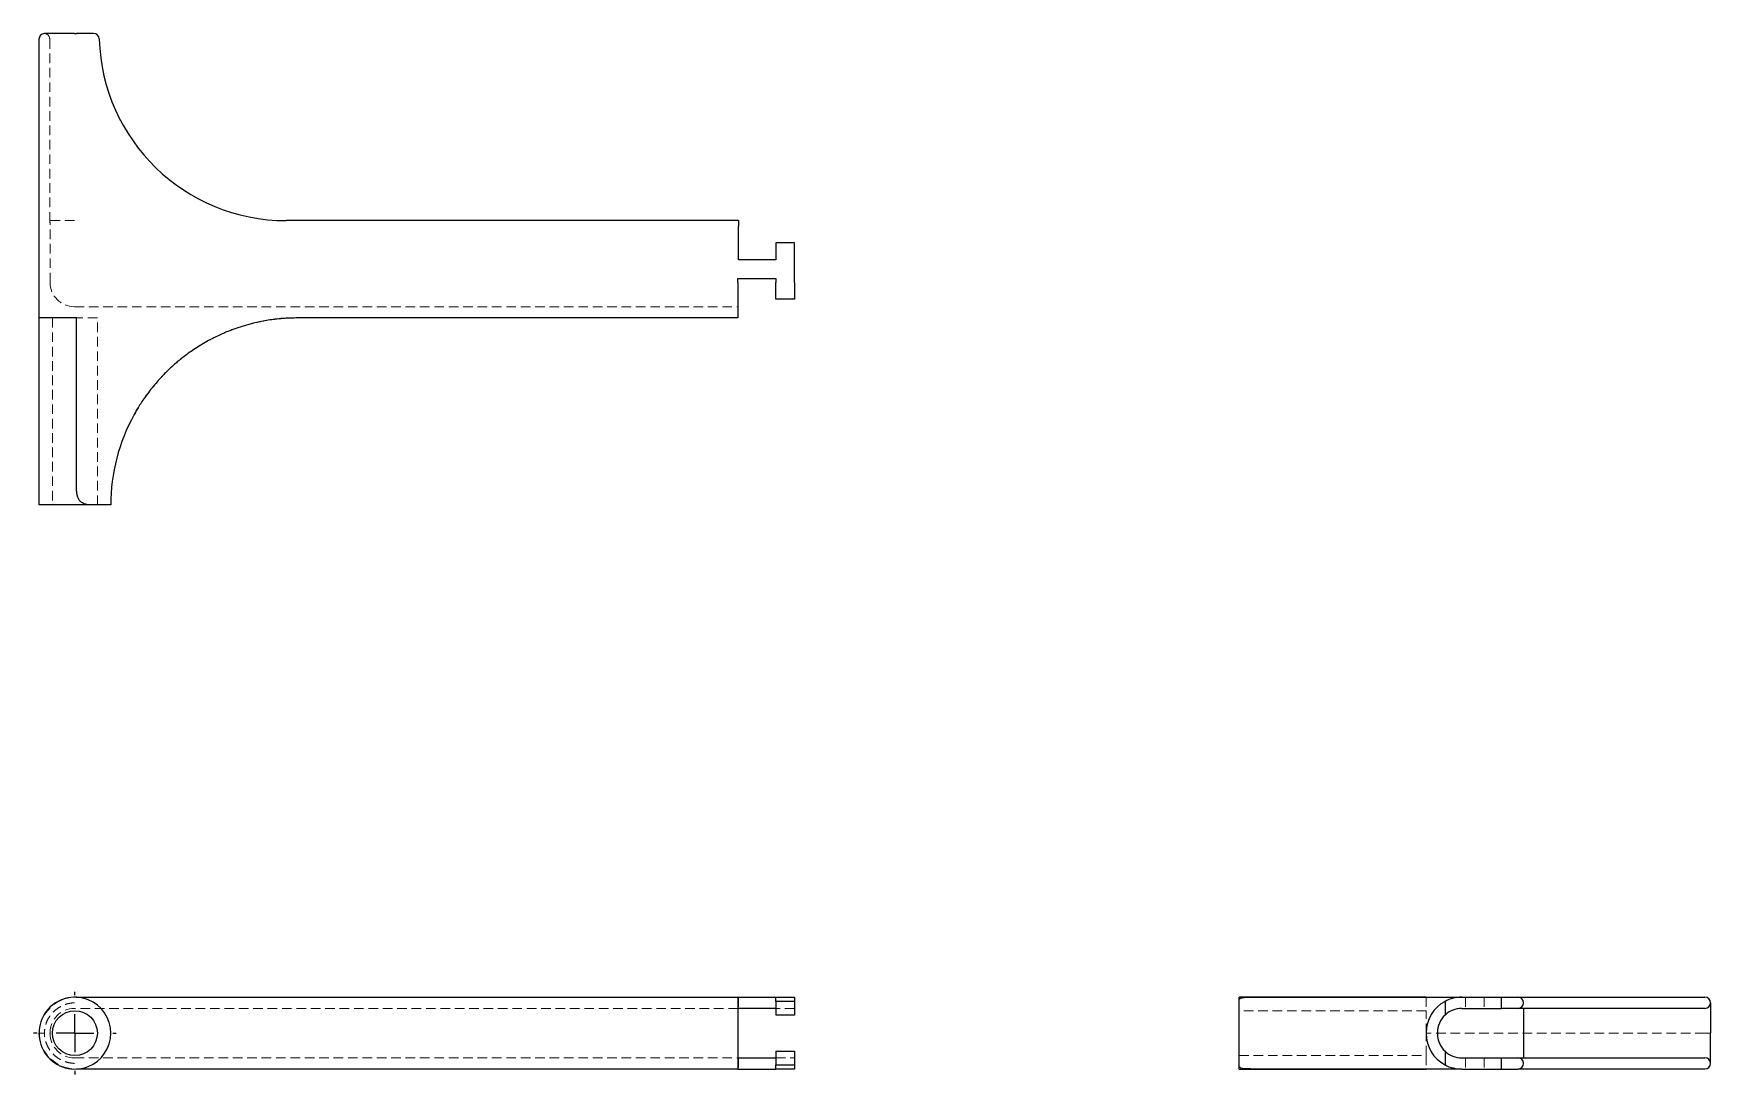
# Model space of a CAD drawing. Header units: millimetres. Extents: x 32 to 254, y 52 to 189.
import ezdxf

# ---------------------------------------------------------------- set-up
doc = ezdxf.new("R2010")
doc.units = ezdxf.units.MM
doc.linetypes.add('HIDDEN', pattern=[1.905, 1.27, -0.635])
doc.layers.add('10', color=7, linetype='Continuous')

# ---------------------------------------------------------------- blocks, each defined once
blk = doc.blocks.new('SW_CENTERMARKSYMBOL_0')
at = {"layer": '10', "color": 0}
for p, q in [((0, 5), (0, 5.47)), ((0, 0), (0, 2.5)), ((-5, 0), (-5.47, 0)), ((0, 0), (-2.5, 0)), ((0, 0), (0, -2.5)), ((0, 0), (2.5, 0)), ((5, 0), (5.47, 0)), ((0, -5), (0, -5.47))]:
    blk.add_line(p, q, dxfattribs=at)

msp = doc.modelspace()

# ---------------------------------------------------------------- linework, layer by layer
at = {"color": 7, "linetype": 'Continuous', "lineweight": 25}
for p, q in [((40.27, 189.2), (37.99, 189.2)), ((33.04, 188.46), (33.04, 151.59)), ((125.58, 164.46), (65.75, 164.46)), ((125.58, 164.46), (125.58, 163.72)), ((125.58, 159.26), (125.58, 163.72)), ((130.53, 161.51), (130.53, 159.26)), ((133, 161.51), (130.53, 161.51)), ((133, 156.29), (133, 161.51)), ((130.53, 159.26), (125.58, 159.26)), ((125.53, 156.29), (125.53, 156.79)), ((125.53, 156.79), (130.53, 156.79)), ((125.53, 156.29), (125.53, 151.59)), ((130.53, 156.79), (130.53, 156.29)), ((130.53, 154.09), (130.53, 156.29)), ((133, 156.29), (133, 154.09)), ((133, 154.09), (130.53, 154.09)), ((33.04, 151.59), (33.04, 126.85)), ((37.99, 151.59), (33.04, 151.59)), ((37.99, 129.75), (37.99, 151.59)), ((125.53, 151.59), (67.29, 151.59)), ((39.56, 126.85), (33.04, 126.85)), ((42.55, 126.85), (39.56, 126.85)), ((39.46, 61.46), (39.46, 61.46)), ((67.29, 61.75), (125.53, 61.75)), ((125.53, 61.75), (125.53, 57.05)), ((125.53, 61.75), (130.53, 61.75)), ((130.53, 60.27), (125.53, 60.27)), ((130.53, 61.2), (130.53, 61.75)), ((130.53, 61.75), (133, 61.75)), ((130.53, 61.2), (130.53, 59.39)), ((133, 61.2), (130.53, 61.2)), ((133, 61.75), (133, 61.2)), ((133, 61.2), (133, 59.39)), ((216.59, 61.76), (191.85, 61.76)), ((191.85, 61.42), (191.85, 61.76)), ((191.85, 52.59), (191.85, 61.42)), ((219.09, 61.2), (219.09, 59.39)), ((221.29, 61.75), (226.51, 61.75)), ((221.29, 60.27), (226.51, 60.27)), ((226.51, 61.75), (226.51, 60.27)), ((226.51, 61.75), (228.72, 61.75)), ((228.72, 60.27), (226.51, 60.27)), ((228.72, 61.75), (253.46, 61.75)), ((253.46, 60.27), (228.72, 60.27)), ((133, 59.39), (130.53, 59.39)), ((125.53, 57.05), (125.53, 56.95)), ((125.53, 56.95), (125.53, 52.25)), ((216.59, 57.05), (216.59, 56.95)), ((218.08, 57.05), (218.08, 56.95)), ((229.46, 57.03), (229.46, 56.98)), ((125.53, 53.74), (130.53, 53.74)), ((130.53, 54.61), (133, 54.61)), ((130.53, 54.61), (130.53, 52.8)), ((133, 54.61), (133, 52.8)), ((219.09, 54.61), (219.09, 52.8)), ((221.29, 53.74), (226.51, 53.74)), ((226.51, 53.74), (226.51, 52.25)), ((226.51, 53.74), (228.72, 53.74)), ((228.72, 53.74), (253.46, 53.74)), ((125.53, 52.25), (67.29, 52.25)), ((125.53, 52.25), (130.53, 52.25)), ((130.53, 52.8), (133, 52.8)), ((130.53, 52.25), (130.53, 52.8)), ((133, 52.25), (130.53, 52.25)), ((133, 52.8), (133, 52.25)), ((191.85, 52.25), (191.85, 52.59)), ((191.85, 52.25), (216.59, 52.25)), ((221.29, 52.25), (226.51, 52.25)), ((226.51, 52.25), (228.72, 52.25)), ((253.46, 52.25), (228.72, 52.25))]:
    msp.add_line(p, q, dxfattribs=at)
at = {"color": 7, "linetype": 'HIDDEN', "lineweight": 18}
for p, q in [((34.47, 188.46), (34.47, 164.46)), ((34.47, 164.46), (34.47, 164.46)), ((34.52, 156.29), (34.52, 163.9)), ((34.83, 151.59), (34.83, 126.85)), ((37.74, 153.08), (125.53, 153.08)), ((40.77, 151.59), (37.99, 151.59)), ((40.77, 126.85), (40.77, 151.59)), ((125.53, 60.27), (37.74, 60.27)), ((125.58, 61.75), (125.58, 60.27)), ((133, 60.27), (130.53, 60.27)), ((216.59, 59.97), (191.85, 59.97)), ((216.59, 61.75), (216.59, 59.97)), ((216.59, 57), (216.59, 59.97)), ((221.79, 61.75), (221.79, 60.27)), ((224.26, 61.75), (224.26, 60.27)), ((34.52, 57.05), (34.52, 56.95)), ((216.59, 54.03), (216.59, 57)), ((253.46, 57), (216.59, 57)), ((37.74, 53.74), (125.53, 53.74)), ((125.58, 53.74), (125.58, 52.25)), ((130.53, 53.74), (133, 53.74)), ((191.85, 54.03), (216.59, 54.03)), ((216.59, 54.03), (216.59, 52.25)), ((221.79, 53.74), (221.79, 52.25)), ((224.26, 53.74), (224.26, 52.25))]:
    msp.add_line(p, q, dxfattribs=at)
at = {"color": 7, "linetype": 'Continuous', "lineweight": 25}
msp.add_circle((37.8, 57), 2.97, dxfattribs=at)
at = {"color": 7, "linetype": 'HIDDEN', "lineweight": 18}
for centre, radius, start, end in [((33.73, 188.46), 0.742, 0, 90), ((31.31, 163.9), 3.21, 0.0001, 10.0628), ((37.74, 156.29), 3.22, 180, 270), ((37.99, 56.81), 4.95, 90, 177.7076), ((37.74, 57.05), 3.22, 90, 180), ((38.07, 58.06), 3.67, 67.833, 85.7624), ((37.99, 57.2), 4.95, 182.2924, 270), ((37.74, 57), 3.27, 179.5593, 180.4407), ((37.74, 56.95), 3.22, 180, 270)]:
    msp.add_arc(centre, radius, start, end, dxfattribs=at)
at = {"color": 7, "linetype": 'Continuous', "lineweight": 25}
for centre, radius, start, end in [((40.27, 188.46), 0.742, 1.669, 90), ((65.75, 189.2), 24.74, 181.669, 270), ((67.29, 126.85), 24.74, 151.0456, 180), ((37.8, 57), 4.75, 68.2173, 291.7827), ((37.8, 57), 4.75, 291.7827, 68.2173), ((221.29, 57.05), 4.7, 117.9877, 180), ((221.29, 57.05), 4.7, 90, 117.9877), ((221.29, 57.05), 3.22, 90, 133.3043), ((228.72, 61.01), 0.742, 270, 90), ((253.46, 61.01), 0.742, 270, 90), ((221.29, 57.05), 3.22, 133.3043, 180), ((221.29, 56.95), 4.7, 180, 242.0123), ((221.29, 56.95), 3.22, 180, 226.6957), ((221.29, 56.95), 3.22, 226.6957, 270), ((228.72, 53), 0.742, 270, 90), ((253.46, 53), 0.742, 270, 90), ((221.29, 56.95), 4.7, 242.0123, 270)]:
    msp.add_arc(centre, radius, start, end, dxfattribs=at)
for points, knots in [([(33.76, 189.2), (33.66, 189.2), (33.57, 189.18), (33.4, 189.1), (33.32, 189.04), (33.12, 188.84), (33.04, 188.65), (33.04, 188.46)], [0, 0, 0, 0, 0.25, 0.25, 0.5, 0.5, 1, 1, 1, 1]), ([(37.74, 189.2), (37.48, 189.2), (37.22, 189.2), (36.72, 189.2), (36.47, 189.2), (35.99, 189.2), (35.76, 189.2), (35.34, 189.2), (35.13, 189.2), (34.77, 189.2), (34.6, 189.2), (34.31, 189.2), (34.19, 189.2), (33.98, 189.2), (33.91, 189.2), (33.8, 189.2), (33.76, 189.2), (33.76, 189.2)], [0, 0, 0, 0, 0.125, 0.125, 0.25, 0.25, 0.375, 0.375, 0.5, 0.5, 0.625, 0.625, 0.75, 0.75, 0.875, 0.875, 1, 1, 1, 1]), ([(67.29, 151.59), (66.62, 151.58), (65.3, 151.55), (63.4, 151.31), (61.98, 151.03), (60.98, 150.78), (60.38, 150.61), (59.8, 150.43), (59.23, 150.24), (58.69, 150.05), (58.17, 149.85), (57.66, 149.64), (56.68, 149.21), (55.28, 148.51), (53.58, 147.48), (52.38, 146.61), (51.58, 145.97), (51.11, 145.57), (50.67, 145.18), (50.25, 144.79), (49.86, 144.41), (49.5, 144.04), (49.16, 143.68), (48.71, 143.19), (48.17, 142.56), (47.58, 141.81), (47.04, 141.08), (46.57, 140.38), (46.16, 139.73), (45.86, 139.22), (45.7, 138.92), (45.65, 138.83)], [0, 0, 0, 0, 0.0770346, 0.1496212, 0.2177592, 0.2421682, 0.2659513, 0.2891084, 0.3116395, 0.3335447, 0.3548239, 0.3754772, 0.3955044, 0.4772977, 0.5527025, 0.6217179, 0.6459554, 0.6692937, 0.691733, 0.7132731, 0.7339142, 0.7536561, 0.7724989, 0.7904426, 0.8294744, 0.8660892, 0.9002868, 0.9320674, 0.9614307, 0.988377, 1, 1, 1, 1]), ([(39.56, 126.85), (39.52, 126.86), (39.45, 126.88), (39.31, 126.92), (39.06, 127), (38.78, 127.12), (38.53, 127.31), (38.32, 127.54), (38.16, 127.9), (38.06, 128.36), (38.01, 128.81), (37.99, 129.27), (37.99, 129.58), (37.99, 129.75)], [0, 0, 0, 0, 0.0339387, 0.0630858, 0.1261285, 0.2513435, 0.3143451, 0.3767254, 0.5013182, 0.6257467, 0.7505502, 0.8665854, 1, 1, 1, 1]), ([(37.99, 61.75), (38.08, 61.75), (38.21, 61.75), (38.56, 61.75), (38.77, 61.75), (39.28, 61.75), (39.57, 61.75), (40.24, 61.75), (40.62, 61.75), (41.43, 61.75), (41.88, 61.75), (42.85, 61.75), (43.36, 61.75), (45, 61.75), (46.22, 61.75), (47.89, 61.75), (48.23, 61.75), (48.94, 61.75), (49.29, 61.75), (50.38, 61.75), (51.13, 61.75), (53.42, 61.75), (55.03, 61.75), (57.14, 61.75), (57.57, 61.75), (58.43, 61.75), (58.86, 61.75), (60.16, 61.75), (61.04, 61.75), (63.68, 61.75), (65.47, 61.75), (67.29, 61.75)], [0, 0, 0, 0, 0.0625, 0.0625, 0.125, 0.125, 0.1875, 0.1875, 0.25, 0.25, 0.3125, 0.3125, 0.375, 0.375, 0.5, 0.5, 0.53125, 0.53125, 0.5625, 0.5625, 0.625, 0.625, 0.75, 0.75, 0.78125, 0.78125, 0.8125, 0.8125, 0.875, 0.875, 1, 1, 1, 1]), ([(191.85, 61.42), (191.86, 61.43), (191.88, 61.46), (191.92, 61.51), (192, 61.59), (192.12, 61.66), (192.31, 61.7), (192.54, 61.73), (192.9, 61.75), (193.36, 61.75), (193.81, 61.75), (194.27, 61.75), (194.58, 61.75), (194.75, 61.75)], [0, 0, 0, 0, 0.0339387, 0.0630858, 0.1261285, 0.2513435, 0.3143451, 0.3767254, 0.5013182, 0.6257467, 0.7505502, 0.8665854, 1, 1, 1, 1]), ([(194.75, 61.75), (195.65, 61.75), (196.55, 61.75), (198.34, 61.75), (199.22, 61.75), (200.96, 61.75), (201.82, 61.75), (203.51, 61.75), (204.34, 61.75), (205.96, 61.75), (206.75, 61.75), (208.29, 61.75), (209.03, 61.75), (211.17, 61.75), (212.49, 61.75), (214, 61.75), (214.3, 61.75), (214.87, 61.75), (215.15, 61.75), (215.97, 61.75), (216.47, 61.75), (217.88, 61.75), (218.68, 61.75), (219.49, 61.75), (219.65, 61.75), (219.93, 61.75), (220.06, 61.75), (220.43, 61.75), (220.64, 61.75), (221.13, 61.75), (221.29, 61.75), (221.29, 61.75)], [0, 0, 0, 0, 0.0625, 0.0625, 0.125, 0.125, 0.1875, 0.1875, 0.25, 0.25, 0.3125, 0.3125, 0.375, 0.375, 0.5, 0.5, 0.53125, 0.53125, 0.5625, 0.5625, 0.625, 0.625, 0.75, 0.75, 0.78125, 0.78125, 0.8125, 0.8125, 0.875, 0.875, 1, 1, 1, 1]), ([(229.46, 60.27), (229.46, 60.27), (229.46, 60.19), (229.46, 59.86), (229.46, 59.62), (229.46, 59.02), (229.46, 58.66), (229.46, 57.88), (229.46, 57.45), (229.46, 57.03)], [0, 0, 0, 0, 0.25, 0.25, 0.5, 0.5, 0.75, 0.75, 1, 1, 1, 1]), ([(254.2, 61.01), (254.2, 61), (254.2, 60.97), (254.2, 60.86), (254.2, 60.78), (254.2, 60.57), (254.2, 60.44), (254.2, 60.15), (254.2, 59.98), (254.2, 59.62), (254.2, 59.42), (254.2, 58.99), (254.2, 58.76), (254.2, 58.28), (254.2, 58.04), (254.2, 57.53), (254.2, 57.27), (254.2, 57)], [0, 0, 0, 0, 0.125, 0.125, 0.25, 0.25, 0.375, 0.375, 0.5, 0.5, 0.625, 0.625, 0.75, 0.75, 0.875, 0.875, 1, 1, 1, 1]), ([(229.46, 56.98), (229.46, 56.55), (229.46, 56.13), (229.46, 55.34), (229.46, 54.99), (229.46, 54.39), (229.46, 54.15), (229.46, 53.82), (229.46, 53.74), (229.46, 53.74)], [0, 0, 0, 0, 0.25, 0.25, 0.5, 0.5, 0.75, 0.75, 1, 1, 1, 1]), ([(254.2, 53), (254.2, 53.01), (254.2, 53.04), (254.2, 53.15), (254.2, 53.23), (254.2, 53.44), (254.2, 53.56), (254.2, 53.85), (254.2, 54.02), (254.2, 54.39), (254.2, 54.59), (254.2, 55.02), (254.2, 55.25), (254.2, 55.73), (254.2, 55.97), (254.2, 56.48), (254.2, 56.74), (254.2, 57)], [0, 0, 0, 0, 0.125, 0.125, 0.25, 0.25, 0.375, 0.375, 0.5, 0.5, 0.625, 0.625, 0.75, 0.75, 0.875, 0.875, 1, 1, 1, 1]), ([(67.29, 52.25), (65.47, 52.25), (63.68, 52.25), (61.04, 52.25), (60.16, 52.25), (58.86, 52.25), (58.43, 52.25), (57.57, 52.25), (57.14, 52.25), (55.03, 52.25), (53.42, 52.25), (51.13, 52.25), (50.38, 52.25), (49.29, 52.25), (48.94, 52.25), (48.23, 52.25), (47.89, 52.25), (46.22, 52.25), (45, 52.25), (43.36, 52.25), (42.85, 52.25), (41.88, 52.25), (41.43, 52.25), (40.62, 52.25), (40.24, 52.25), (39.57, 52.25), (39.28, 52.25), (38.77, 52.25), (38.56, 52.25), (38.21, 52.25), (38.08, 52.25), (37.99, 52.25)], [0, 0, 0, 0, 0.125, 0.125, 0.1875, 0.1875, 0.21875, 0.21875, 0.25, 0.25, 0.375, 0.375, 0.4375, 0.4375, 0.46875, 0.46875, 0.5, 0.5, 0.625, 0.625, 0.6875, 0.6875, 0.75, 0.75, 0.8125, 0.8125, 0.875, 0.875, 0.9375, 0.9375, 1, 1, 1, 1]), ([(194.75, 52.25), (194.64, 52.25), (194.42, 52.25), (194.11, 52.25), (193.76, 52.25), (193.36, 52.26), (192.9, 52.26), (192.54, 52.28), (192.31, 52.31), (192.12, 52.35), (192, 52.42), (191.92, 52.5), (191.88, 52.55), (191.86, 52.57), (191.85, 52.59)], [0, 0, 0, 0, 0.090908, 0.174068, 0.249533, 0.374374, 0.498838, 0.623468, 0.685867, 0.748888, 0.874142, 0.937246, 0.96627, 1, 1, 1, 1]), ([(221.29, 52.25), (221.29, 52.25), (221.13, 52.25), (220.64, 52.25), (220.43, 52.25), (220.06, 52.25), (219.93, 52.25), (219.65, 52.25), (219.49, 52.25), (218.68, 52.25), (217.88, 52.25), (216.47, 52.25), (215.97, 52.25), (215.15, 52.25), (214.87, 52.25), (214.3, 52.25), (214, 52.25), (212.49, 52.25), (211.17, 52.25), (209.03, 52.25), (208.29, 52.25), (206.75, 52.25), (205.96, 52.25), (204.34, 52.25), (203.51, 52.25), (201.82, 52.25), (200.96, 52.25), (199.22, 52.25), (198.34, 52.25), (196.55, 52.25), (195.65, 52.25), (194.75, 52.25)], [0, 0, 0, 0, 0.125, 0.125, 0.1875, 0.1875, 0.21875, 0.21875, 0.25, 0.25, 0.375, 0.375, 0.4375, 0.4375, 0.46875, 0.46875, 0.5, 0.5, 0.625, 0.625, 0.6875, 0.6875, 0.75, 0.75, 0.8125, 0.8125, 0.875, 0.875, 0.9375, 0.9375, 1, 1, 1, 1])]:
    msp.add_open_spline(points, degree=3, knots=knots, dxfattribs=at)
msp.add_open_spline([(37.74, 189.2), (37.82, 189.2), (37.9, 189.2), (37.99, 189.2)], degree=3, dxfattribs=at)
at = {"color": 7, "linetype": 'HIDDEN', "lineweight": 18}
for points, knots in [([(37.74, 164.46), (37.31, 164.46), (36.89, 164.46), (36.1, 164.46), (35.74, 164.46), (35.14, 164.46), (34.89, 164.46), (34.56, 164.46), (34.48, 164.46), (34.47, 164.46)], [0, 0, 0, 0, 0.25, 0.25, 0.5, 0.5, 0.75, 0.75, 1, 1, 1, 1]), ([(45.65, 138.83), (45.69, 138.91), (45.93, 139.36), (46.44, 140.19), (47.01, 141.03), (47.44, 141.62), (47.69, 141.95), (47.95, 142.28), (48.23, 142.62), (48.52, 142.96), (49.06, 143.58), (49.94, 144.51), (51.3, 145.77), (53, 147.09), (54.81, 148.25), (56.64, 149.21), (58.42, 149.98), (60.39, 150.64), (62.54, 151.16), (64.86, 151.52), (66.47, 151.57), (67.29, 151.59)], [0, 0, 0, 0, 0.0107669, 0.0573836, 0.1108239, 0.12595, 0.1415442, 0.1576067, 0.1741374, 0.1911363, 0.2086034, 0.2673168, 0.3375183, 0.4192055, 0.5123752, 0.5808848, 0.6544996, 0.7332191, 0.8170428, 0.90597, 1, 1, 1, 1]), ([(37.74, 61.01), (37.48, 61), (37.22, 60.97), (36.72, 60.86), (36.47, 60.78), (35.99, 60.57), (35.76, 60.44), (35.34, 60.15), (35.13, 59.98), (34.77, 59.62), (34.6, 59.42), (34.31, 58.99), (34.19, 58.76), (33.98, 58.28), (33.91, 58.04), (33.8, 57.53), (33.76, 57.27), (33.76, 57)], [0, 0, 0, 0, 0.125, 0.125, 0.25, 0.25, 0.375, 0.375, 0.5, 0.5, 0.625, 0.625, 0.75, 0.75, 0.875, 0.875, 1, 1, 1, 1]), ([(39.46, 61.46), (39.46, 61.46), (39.46, 61.46), (39.47, 61.46), (39.51, 61.44), (39.54, 61.43), (39.57, 61.42)], [0, 0, 0, 0, 0.00239, 0.436922, 0.68502, 1, 1, 1, 1]), ([(33.76, 57), (33.66, 57), (33.57, 57), (33.4, 57), (33.32, 57), (33.12, 57), (33.04, 57), (33.04, 57)], [0, 0, 0, 0, 0.25, 0.25, 0.5, 0.5, 1, 1, 1, 1]), ([(37.74, 53), (37.48, 53.01), (37.22, 53.04), (36.72, 53.15), (36.47, 53.23), (35.99, 53.44), (35.76, 53.56), (35.34, 53.85), (35.13, 54.02), (34.77, 54.39), (34.6, 54.59), (34.31, 55.02), (34.19, 55.25), (33.98, 55.73), (33.91, 55.97), (33.8, 56.48), (33.76, 56.74), (33.76, 57)], [0, 0, 0, 0, 0.125, 0.125, 0.25, 0.25, 0.375, 0.375, 0.5, 0.5, 0.625, 0.625, 0.75, 0.75, 0.875, 0.875, 1, 1, 1, 1]), ([(254.2, 57), (254.2, 57), (254.18, 57), (254.1, 57), (254.04, 57), (253.84, 57), (253.65, 57), (253.46, 57)], [0, 0, 0, 0, 0.25, 0.25, 0.5, 0.5, 1, 1, 1, 1])]:
    msp.add_open_spline(points, degree=3, knots=knots, dxfattribs=at)
msp.add_open_spline([(34.52, 163.9), (34.52, 163.9), (34.52, 163.9), (34.52, 163.9)], degree=3, dxfattribs=at)

# ---------------------------------------------------------------- block references
at = {"layer": '10'}
msp.add_blockref('SW_CENTERMARKSYMBOL_0', (37.8, 57), dxfattribs=at)

doc.saveas('drawing.dxf')
